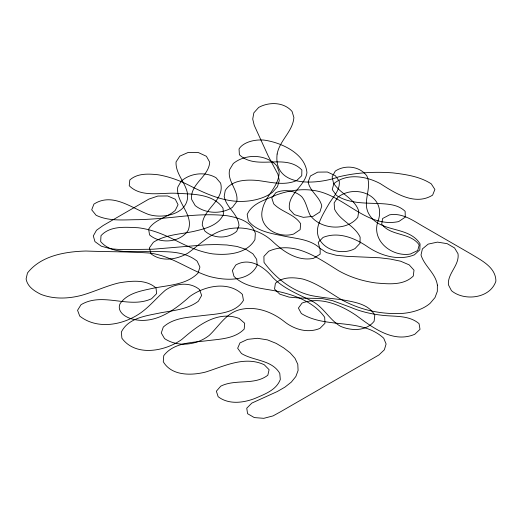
<?xml version="1.0" encoding="UTF-8"?>
<svg xmlns="http://www.w3.org/2000/svg" width="522" height="522" viewBox="0 0 522 522"><rect width="100%" height="100%" fill="white"/><g stroke="black" fill="none" stroke-linecap="round" stroke-linejoin="round"><path stroke-width="0.78" d="M437.371 285.077L437.325 291.406L434.996 297.573L430.2 303.23A39.926 23.053 0 0 1 403.571 313.317C379.827 314.936 355.528 309.096 335.548 296.02C325.141 289.475 314.773 282.474 302.832 279.042C293.586 277.215 282.898 276.569 275.388 283.302L274.539 289.084L279.785 294.16L289.103 297.122L299.961 298.049L322.087 298.532L332.377 300.6L350.888 307.412A76.682 44.272 0 0 0 380.721 315.105C393.588 316.952 408.478 314.603 419.062 323.647L420.008 329.336L414.775 334.276C393.19 343.502 372.708 327.562 356.154 315.36C340.729 304.952 320.534 296.222 302.049 303.06L298.408 308.084L301.331 313.507C326.38 329.167 361.107 317.474 383.716 338.21L386.104 343.985L384.349 349.825L378.874 354.999L280.738 411.669L273.039 415.903L263.799 418.324L254.305 417.58L247.578 413.692L246.749 408.197L251.839 403.095L277.293 391.533L284.94 387.128L291.309 382.124L295.85 376.519L298.095 370.476L297.794 364.304L295.015 358.333L290.128 352.826L283.655 347.854L276.203 343.385L267.486 339.887L257.516 338.295L247.565 339.359L239.963 342.928L237.66 348.259L241.464 353.511C253.751 361.035 271.825 359.671 279.785 373.406L280.314 379.474C276.301 390.208 264.471 394.26 254.834 398.488C243.154 402.932 228.701 404.785 218.15 396.707L216.369 391.206L220.754 386.169C235.559 378.704 254.24 385.667 267.832 375.214L269.098 369.687L264.223 364.728C244.766 355.678 224.356 366.124 205.681 372.029C191.463 375.644 171.666 376.075 163.275 361.733L163.745 355.665C173.865 342.301 192.683 342.549 207.854 340.625C220.375 339.039 234.828 338.732 244.198 329.088L244.681 323.255L239.128 318.44C217.106 310.127 197.381 325.95 181.754 339.496C165.024 351.345 135.772 357.055 121.907 338.243L121.332 332.096C128.34 317.709 146.617 315.803 160.606 312.822C173.513 310.433 187.528 309.435 198.353 301.246L201.629 295.491L199.639 289.658C189.93 281.443 175.242 283.257 165.35 290.225C157.409 297.155 150.643 305.337 142.245 311.751C124.83 324.795 98.025 330.446 79.762 316.13L77.563 310.303L80.995 304.731C102.873 291.602 129.006 309.213 151.582 298.728L156.626 293.638L156.019 287.994C146.049 279.081 131.27 280.869 119.055 282.878C106.181 285.899 94.254 291.791 81.549 295.354C68.271 298.806 53.91 299.387 40.944 294.362C34.445 291.119 27.412 286.708 26.1 278.957L27.457 273.006C41.016 255.63 65.119 251.624 85.934 251.023C106.997 251.839 128.125 251.591 149.142 253.026C171.059 255.421 188.638 269.9 209.185 276.379C224.564 280.582 249.079 282.422 257.15 265.241L256.693 259.33L252.889 253.809L246.019 249.392L236.995 246.456L226.848 244.981L216.33 244.55L205.759 244.798L153.116 249.209L121.071 249.627L110.573 248.772L101.255 246.175L94.958 241.621L93.307 235.898L96.479 230.28L103.147 225.504L148.887 199.097L157.866 196.05L167.666 195.965L175.294 199.247L178.054 204.709L175.248 210.386C167.138 217.818 154.519 219.318 148.626 229.197L149.56 234.913C160.391 244.329 180.11 242.593 188.181 230.365C194.347 214.516 175.588 202.732 177.767 187.15L181.121 181.251C190.55 172.899 205.042 171.47 215.977 177.669L220.623 183.118C225.112 200.539 202.595 208.82 202.249 225.152L204.846 231.018C213.491 238.848 227.964 239.069 236.72 231.305L238.972 225.524C238.228 213.916 226.091 207.586 224.186 196.376L225.25 190.484C231.905 179.881 246.058 179.542 257.242 180.436C270.279 181.995 284.027 186.047 296.685 180.547L301.742 175.718L301.879 170.028C285.371 152.77 256.485 171.053 239.402 154.74L239.043 148.992A23.027 13.291 0 0 1 263.577 140.04C280.601 142.232 305.363 153.214 306.943 172.802C304.757 186.693 287.067 194.217 289.495 209.27L294.343 214.64L303.341 217.354L313.089 216.362L319.862 212.017L321.78 206.007C319.758 196.566 309.846 191.515 308.156 181.943L310.401 175.992L317.689 172.123L327.385 172.012L335.333 175.666L339.261 181.264C340.305 190.837 332.227 197.616 328.057 205.4C324.586 211.312 321.121 217.256 318.825 223.742C310.981 245.151 338.217 257.855 355.045 248.55L360.03 243.278L360.128 237.105C354.516 225.243 340.181 220.95 334.517 209.113L334.158 202.882L338.002 197.068C356.454 183.281 387.461 196.435 377.797 221.752C371.442 241.125 392.211 257.15 410.318 254.044L417.685 250.567L419.212 244.975C410.455 232.205 390.9 236.427 381.686 224.14L382.633 218.503L389.569 214.836C402.606 212.584 413.502 220.897 424.171 226.966L471.066 254.038C481.317 260.361 495.854 267.231 495.9 281.136C490.328 298.486 464.332 301.527 451.478 290.708L448.405 284.79C447.419 273.247 459.595 265.398 458.029 253.777L454.551 247.943L447.132 243.65L437.436 242.123L428.184 244.113L422.389 248.922L421.019 254.977C424.321 266.142 435.616 273.156 437.371 285.077M187.515 193.675C189.76 213.811 163.445 219.357 148.346 214.379C131.296 207.893 112.237 192.194 93.914 204.122L91.709 209.837L96.087 215.247C109.274 221.7 124.327 219.638 138.513 219.684C153.416 219.233 168.26 217.818 183.072 216.232C197.831 214.77 212.741 213.994 227.507 215.788C238.326 217.746 251.774 221.504 255.343 233.314L254.925 239.624C246.723 254.077 227.39 255.402 212.539 253.862C199.469 251.852 187.326 246.371 175.64 240.407C163.83 234.385 151.36 229.334 138.115 227.742C125.58 227.2 110.364 225.517 101 235.644L100.661 241.582C111.897 254.834 132.36 250.945 147.83 251.663C164.443 251.715 183.333 250.11 197.12 261.15L199.933 267.049L198.027 273.078C186.204 285.149 167.98 285.09 152.457 288.385C140.894 290.924 127.329 293.129 120.138 303.595A22.772 13.148 0 0 0 132.092 319.007C154.453 325.023 174.191 310.381 189.923 296.405C204.507 285.841 228.238 280.66 242.417 294.395L243.435 300.398C234.965 314.427 214.659 313.833 200.272 315.882C187.528 317.363 173.245 317.95 163.282 327.079L161.278 332.964L164.547 338.608C177.976 347.528 196.735 345.172 209.133 335.47C218.796 326.413 225.719 313.565 239.357 309.781C255.336 305.611 271.929 311.641 284.438 321.676C294.284 329.512 307.928 333.506 319.921 328.384L324.965 323.307L324.684 317.259C314.283 302.532 296.17 295.524 279.172 291.694C263.806 288.19 245.738 288.242 233.96 276.353L232.381 270.442L235.794 265.013C249.614 256.954 264.132 266.768 272.856 277.567C283.257 288.229 297.194 293.788 310.283 300.28C323.033 305.84 328.814 319.444 340.481 326.289C351.293 331.052 366.235 331.366 374.124 321.278L374.783 315.249C368.754 304.104 354.758 302.153 343.463 299.974C332.749 298.525 321.957 297.638 311.334 295.569C292.124 291.191 275.544 277.985 264.021 262.383L263.904 256.367L268.732 251.219C293.769 240.146 318.074 258.005 338.556 270.703C350.105 277.241 362.953 281.221 376.081 282.989C388.577 284.014 403.591 285.684 413.287 276.04L413.998 270.181L409.196 264.876L400.622 261.209L390.352 259.069L379.644 257.77L346.849 256.341L336.122 255.251L326.465 252.589L319.673 248.048L318.231 242.338L323.105 237.399C338.589 231.226 355.214 238.162 368.069 247.095C381.432 256.008 398.958 261.065 414.429 254.808L419.805 249.829L420.066 243.865C408.713 225.334 379.468 233.419 368.76 213.766C361.955 201.636 372.343 188.161 366.894 175.96C359.828 166.159 345.068 164.469 335.281 171.099L332.123 176.841L333.48 183.039C340.227 193.956 354.732 198.373 358.777 211.142L357.798 217.361C346.543 231.572 320.488 229.68 310.14 215.208C307.053 209.074 306.225 202.007 301.703 196.618C294.643 190.413 284.536 188.938 275.916 192.605L271.773 197.877L273.685 203.848C281.541 212.089 294.225 213.942 300.659 223.703L300.143 229.654L293.684 234.039C278.011 238.828 257.705 227.272 262.481 209.198C265.398 195.535 279.316 186.38 279.139 171.849L276.693 165.631C265.718 153.983 245.51 153.559 233.301 163.523L229.66 169.559C226.75 181.264 238.9 190.125 236.753 201.636L232.349 207.443C221.106 214.431 205.635 213.857 195.202 205.596L191.678 199.515C189.669 183.985 208.774 176.886 209.713 162.218L206.418 156.293L198.321 152.535L188.116 152.476L179.829 156.124L176.038 161.97C175.457 173.787 185.551 182.4 187.515 193.675M277.136 154.029C272.954 188.083 317.402 184.71 338.484 176.912C356.148 172.534 374.548 171.542 392.661 172.867C405.946 174.446 419.805 176.456 431.27 183.848L434.891 189.473L432.601 195.143C415.023 206.001 395.343 193.316 380.342 183.666C366.379 176.162 346.973 172.893 333.832 183.627L332.266 189.597L336.259 195.267C348.252 203.254 363.221 202.999 377.067 203.469C386.795 203.952 397.712 204.063 405.131 211.312L405.281 217.139L398.717 221.569C367.599 228.062 346.36 197.936 318.244 191.287C303.993 187.966 289.116 190.191 275.551 195.248C265.307 200.011 252.093 203.175 247.18 214.496L248.348 220.806C256.504 231.298 270.605 233.295 282.813 235.853C295.511 238.691 310.192 238.926 320.116 248.368L320.162 254.149L313.559 258.318C297.566 261.666 283.283 251.545 272.282 241.112C259.878 229.563 241.908 225.387 225.556 229.523C210.523 232.975 199.919 244.537 187.835 253.17C176.893 259.584 161.82 262.161 151.145 253.914L149.338 247.976L153.383 242.26C165.311 234.659 179.855 234.313 193.323 231.494C204.474 228.819 218.209 225.902 223.442 214.392L223.005 208.128C213.322 194.047 193.832 194.138 178.446 193.427C162.877 191.946 141.638 198.321 129.228 185.734L129.821 179.966C137.482 173.134 148.313 173.761 157.866 174.733C167.927 176.39 177.584 179.783 186.772 184.162C204.715 193.264 223.762 202.503 244.446 201.329A39.731 22.935 0 0 0 272.458 192.311L277.463 186.739L279.283 180.547L277.952 174.302L268.243 156.032L254.221 125.287L252.713 119.029L253.842 112.837L258.69 107.428C269.098 101.686 283.935 101.927 292.052 111.44L293.893 117.515C292.842 131.479 279.603 140.431 277.136 154.029"/></g></svg>
